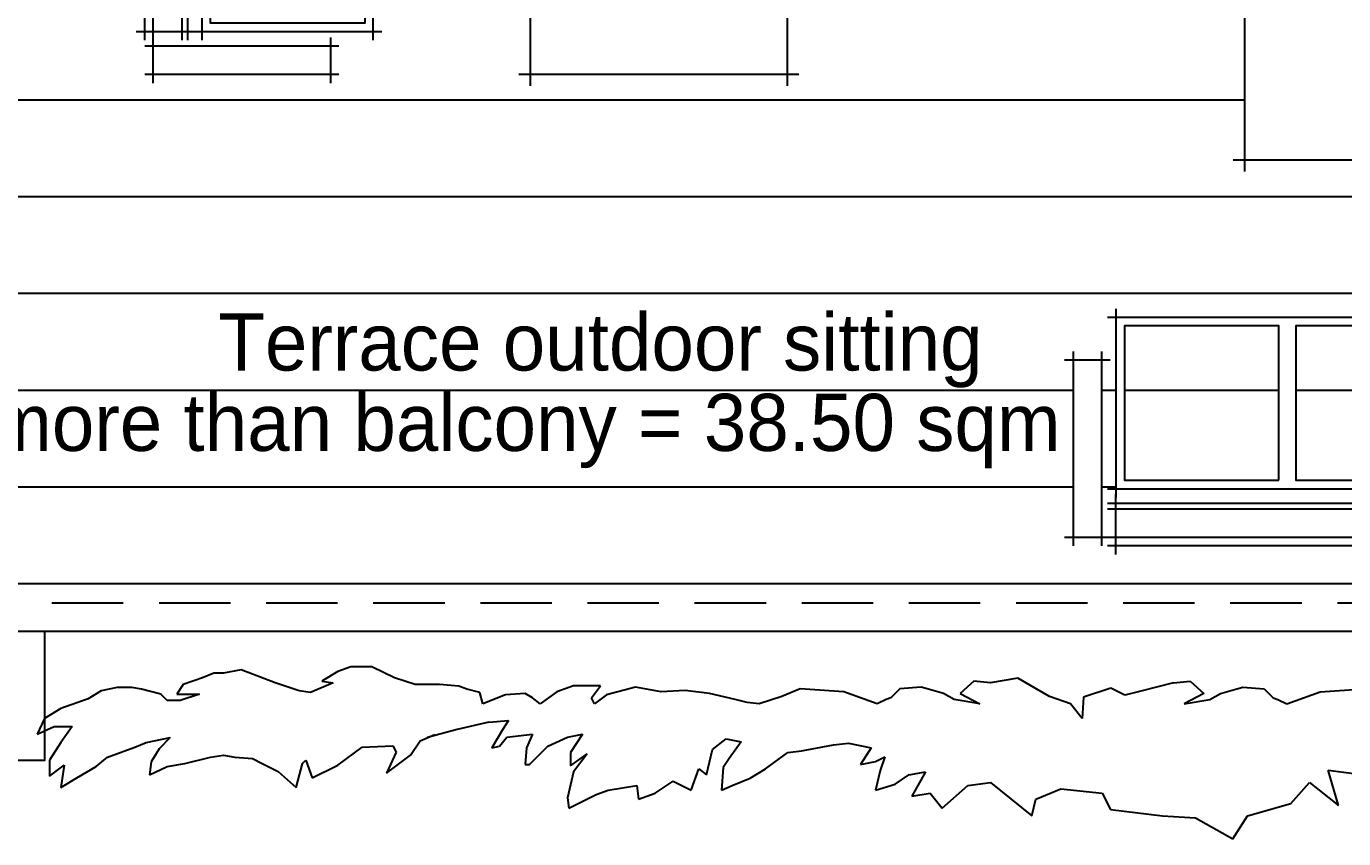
# Model space of a CAD drawing. Header units: millimetres. Extents: x 118878 to 201916, y 10986 to 20993.
# Drawn here: x 180424.5 to 180885.7, y 16280.5 to 16564.8 of the extents above; entities that cross this region are included whole.
import ezdxf

# ---------------------------------------------------------------- set-up
doc = ezdxf.new("R2010")
doc.units = ezdxf.units.MM
doc.header["$LTSCALE"] = 100
doc.linetypes.add('DASHED2', pattern=[0.375, 0.25, -0.125])
for name, color, linetype in [('0-KAFSAZI', 40, 'Continuous'), ('2', 2, 'Continuous'), ('furniture faz2', 181, 'Continuous'), ('text', 201, 'Continuous'), ('TREE', 83, 'Continuous')]:
    doc.layers.add(name, color=color, linetype=linetype)
doc.styles.add('textstyle3', font='')
doc.styles.get('textstyle3').set_extended_font_data('Andalus')

# ---------------------------------------------------------------- blocks, each defined once
blk = doc.blocks.new('MZ-01')
for p, q in [((3, 20), (-43, 20)), ((-40, 23), (-40, -23)), ((0, -23), (0, 23)), ((-43, -20), (3, -20))]:
    blk.add_line(p, q)
blk.add_lwpolyline([(-30, -10), (-10, -10), (-10, 10), (-30, 10)], close=True)
blk = doc.blocks.new('MIZ-90X90')
for p, q in [((-45, -4), (-45, 94)), ((45, -4), (45, 94)), ((49, 90), (-49, 90)), ((-49, 0), (49, 0))]:
    blk.add_line(p, q)
blk = doc.blocks.new('new-mobl-3')
for p, q in [((-183, 0), (3, 0)), ((-180, -63), (-180, 3)), ((0, 3), (0, -63)), ((-195, -12), (-195, -80)), ((-185, -80), (-185, -12)), ((5, -80), (5, -12)), ((15, -12), (15, -80)), ((-182, -15), (-198, -15)), ((2, -15), (18, -15)), ((3, -60), (-183, -60)), ((-180, -83), (-180, -62)), ((0, -83), (0, -62)), ((3, -65), (-183, -65)), ((3, -67), (-183, -67)), ((-198, -77), (18, -77)), ((-183, -80), (3, -80))]:
    blk.add_line(p, q)
for points in [[(-123, -57), (-123, -3), (-177, -3), (-177, -57)], [(-117, -57), (-117, -3), (-63, -3), (-63, -57)], [(-57, -57), (-57, -3), (-3, -3), (-3, -57)]]:
    blk.add_lwpolyline(points, close=True)
blk = doc.blocks.new('new-mobl-02')
for p, q in [((-123, 0), (3, 0)), ((-120, -63), (-120, 3)), ((0, 3), (0, -63)), ((-135, -12), (-135, -80)), ((-125, -80), (-125, -12)), ((5, -80), (5, -12)), ((15, -12), (15, -80)), ((-122, -15), (-138, -15)), ((2, -15), (18, -15)), ((3, -60), (-123, -60)), ((-120, -83), (-120, -62)), ((0, -83), (0, -62)), ((3, -65), (-123, -65)), ((3, -67), (-123, -67)), ((-138, -77), (18, -77)), ((-123, -80), (3, -80))]:
    blk.add_line(p, q)
for points in [[(-63, -57), (-63, -3), (-117, -3), (-117, -57)], [(-57, -57), (-57, -3), (-3, -3), (-3, -57)]]:
    blk.add_lwpolyline(points, close=True)
blk = doc.blocks.new('new family set')
at = {"xscale": -1}
for name, p, rotation in [('new-mobl-02', (-55, -45), 180), ('new-mobl-3', (-45, -235), 90), ('MIZ-90X90', (-190, -145), 269.9999999999445)]:
    blk.add_blockref(name, p, dxfattribs=dict(at, rotation=rotation))
at = {"rotation": 90}
blk.add_blockref('MZ-01', (-15, 5), dxfattribs=at)
blk = doc.blocks.new('P____________1')
at = {"color": 0, "linetype": 'Continuous'}
for p, q in [((-1.4225, 0.0657), (-1.4538, 0.0553)), ((-1.4043, 0.0735), (-1.4225, 0.0657)), ((-1.3886, 0.0735), (-1.4043, 0.0735)), ((-1.3599, 0.0787), (-1.3886, 0.0735)), ((-1.3052, 0.0579), (-1.3599, 0.0787)), ((-1.2035, 0.0761), (-1.2296, 0.0605)), ((-1.1826, 0.084), (-1.2035, 0.0761)), ((-1.1487, 0.084), (-1.1826, 0.084)), ((-1.1122, 0.0657), (-1.1487, 0.084)), ((-1.0784, 0.0553), (-1.1122, 0.0657)), ((-0.104, 0.0652), (-0.148, 0.0579)), ((-0.0527, 0.0359), (-0.104, 0.0652)), ((-1.5868, 0.0448), (-1.6076, 0.0318)), ((-1.5607, 0.0501), (-1.5868, 0.0448)), ((-1.5372, 0.0501), (-1.5607, 0.0501)), ((-1.5216, 0.0475), (-1.5372, 0.0501)), ((-1.4903, 0.0396), (-1.5216, 0.0475)), ((-1.4538, 0.0553), (-1.4642, 0.0396)), ((-1.2661, 0.0448), (-1.3052, 0.0579)), ((-1.2478, 0.0422), (-1.2661, 0.0448)), ((-1.2113, 0.0579), (-1.2478, 0.0422)), ((-1.2296, 0.0605), (-1.2113, 0.0579)), ((-1.0392, 0.0553), (-1.0784, 0.0553)), ((-1.008, 0.0527), (-1.0392, 0.0553)), ((-0.9949, 0.0475), (-1.008, 0.0527)), ((-0.9741, 0.0422), (-0.9949, 0.0475)), ((-0.8496, 0.0432), (-0.8765, 0.0237)), ((-0.8227, 0.053), (-0.8496, 0.0432)), ((-0.7787, 0.053), (-0.8227, 0.053)), ((-0.7933, 0.0334), (-0.7787, 0.053)), ((-0.7225, 0.0506), (-0.7689, 0.0383)), ((-0.6809, 0.0432), (-0.7225, 0.0506)), ((-0.6418, 0.0457), (-0.6809, 0.0432)), ((-0.6027, 0.0408), (-0.6418, 0.0457)), ((-0.456, 0.0481), (-0.4853, 0.0359)), ((-0.3851, 0.0432), (-0.456, 0.0481)), ((-0.3313, 0.0237), (-0.3851, 0.0432)), ((-0.2947, 0.0481), (-0.3093, 0.0334)), ((-0.2604, 0.0506), (-0.2947, 0.0481)), ((-0.2507, 0.0481), (-0.2604, 0.0506)), ((-0.2238, 0.0408), (-0.2507, 0.0481)), ((-0.1749, 0.0603), (-0.1969, 0.0408)), ((-0.148, 0.0579), (-0.1749, 0.0603)), ((0.0464, 0.049), (0.0023, 0.0347)), ((0.0695, 0.038), (0.0464, 0.049)), ((0.0949, 0.0446), (0.0695, 0.038)), ((0.148, 0.0579), (0.0949, 0.0446)), ((0.148, 0.0579), (0.1749, 0.0603)), ((0.1749, 0.0603), (0.1969, 0.0408)), ((0.2238, 0.0408), (0.2507, 0.0481)), ((0.2507, 0.0481), (0.2604, 0.0506)), ((0.2604, 0.0506), (0.2947, 0.0481)), ((0.2947, 0.0481), (0.3093, 0.0334)), ((0.3313, 0.0237), (0.3851, 0.0432)), ((0.3851, 0.0432), (0.456, 0.0481)), ((-1.6076, 0.0318), (-1.652, 0.0162)), ((-1.4799, 0.0292), (-1.4903, 0.0396)), ((-1.459, 0.0292), (-1.4799, 0.0292)), ((-1.4642, 0.0396), (-1.4277, 0.0396)), ((-1.4277, 0.0396), (-1.459, 0.0292)), ((-0.9693, 0.0237), (-0.9741, 0.0422)), ((-0.9327, 0.0383), (-0.9693, 0.0237)), ((-0.9009, 0.0408), (-0.9327, 0.0383)), ((-0.8887, 0.0334), (-0.9009, 0.0408)), ((-0.8765, 0.0237), (-0.8887, 0.0334)), ((-0.7885, 0.0237), (-0.7933, 0.0334)), ((-0.7689, 0.0383), (-0.7885, 0.0237)), ((-0.5611, 0.031), (-0.6027, 0.0408)), ((-0.5416, 0.0261), (-0.5611, 0.031)), ((-0.522, 0.0237), (-0.5416, 0.0261)), ((-0.4853, 0.0359), (-0.522, 0.0237)), ((-0.3167, 0.031), (-0.3313, 0.0237)), ((-0.3093, 0.0334), (-0.3167, 0.031)), ((-0.2067, 0.031), (-0.2238, 0.0408)), ((-0.1651, 0.0237), (-0.2067, 0.031)), ((-0.1969, 0.0408), (-0.1651, 0.0237)), ((-0.0184, 0.0237), (-0.0527, 0.0359)), ((0, 0), (-0.0184, 0.0237)), ((0.0023, 0.0347), (0, 0)), ((0.1969, 0.0408), (0.1651, 0.0237)), ((0.1651, 0.0237), (0.2067, 0.031)), ((0.2067, 0.031), (0.2238, 0.0408)), ((0.3093, 0.0334), (0.3167, 0.031)), ((0.3167, 0.031), (0.3313, 0.0237)), ((-1.678, 0), (-1.69, -0.025)), ((-1.652, 0.0162), (-1.678, 0)), ((-1.69, -0.025), (-1.6624, -0.0125)), ((-1.6624, -0.0125), (-1.6337, -0.0125)), ((-1.6337, -0.0125), (-1.652, -0.0386)), ((-1.0106, -0.0177), (-1.0588, -0.0308)), ((-0.9596, -0.0057), (-1.0106, -0.0177)), ((-0.9596, -0.0057), (-0.9278, -0.0032)), ((-0.9376, -0.0179), (-0.9547, -0.0472)), ((-0.9278, -0.0032), (-0.9376, -0.0179)), ((-1.652, -0.0386), (-1.6702, -0.0673)), ((-1.532, -0.0464), (-1.5138, -0.0386)), ((-1.5138, -0.0386), (-1.4747, -0.0308)), ((-1.4747, -0.0308), (-1.4929, -0.049)), ((-1.0862, -0.0594), (-1.0705, -0.036)), ((-1.0705, -0.036), (-1.0471, -0.0255)), ((-0.9425, -0.0448), (-0.9302, -0.0301)), ((-0.9302, -0.0301), (-0.8887, -0.0252)), ((-0.8887, -0.0252), (-0.8985, -0.0472)), ((-0.8642, -0.0448), (-0.8325, -0.0301)), ((-0.8325, -0.0301), (-0.808, -0.0252)), ((-0.808, -0.0252), (-0.8276, -0.0546)), ((-0.5978, -0.0497), (-0.5758, -0.0326)), ((-0.5758, -0.0326), (-0.5513, -0.0374)), ((-0.5513, -0.0374), (-0.5709, -0.0643)), ((-0.4536, -0.0521), (-0.4022, -0.0423)), ((-0.4022, -0.0423), (-0.3778, -0.0399)), ((-0.3778, -0.0399), (-0.3411, -0.0472)), ((-1.5946, -0.0777), (-1.5763, -0.0621)), ((-1.5763, -0.0621), (-1.532, -0.0464)), ((-1.4929, -0.049), (-1.5059, -0.0699)), ((-1.4512, -0.0725), (-1.4095, -0.0621)), ((-1.4095, -0.0621), (-1.3886, -0.0594)), ((-1.3886, -0.0594), (-1.3704, -0.0621)), ((-1.3704, -0.0621), (-1.3417, -0.0647)), ((-1.2035, -0.0751), (-1.1644, -0.0464)), ((-1.1644, -0.0464), (-1.1149, -0.0438)), ((-1.1096, -0.0542), (-1.1253, -0.0881)), ((-1.1253, -0.0881), (-1.0862, -0.0594)), ((-1.1149, -0.0438), (-1.1096, -0.0542)), ((-0.9547, -0.0472), (-0.9425, -0.0448)), ((-0.8985, -0.0472), (-0.9009, -0.0741)), ((-0.8936, -0.0741), (-0.8642, -0.0448)), ((-0.8276, -0.0546), (-0.8276, -0.0766)), ((-0.8276, -0.0766), (-0.8007, -0.057)), ((-0.8007, -0.057), (-0.8227, -0.0863)), ((-0.6076, -0.0912), (-0.5978, -0.0497)), ((-0.5122, -0.0814), (-0.4756, -0.0546)), ((-0.4756, -0.0546), (-0.4536, -0.0521)), ((-0.3411, -0.0472), (-0.3582, -0.0741)), ((-0.3338, -0.0692), (-0.3191, -0.0619)), ((-0.3191, -0.0619), (-0.3264, -0.0839)), ((-1.6702, -0.0673), (-1.6702, -0.0933)), ((-1.6702, -0.0933), (-1.6467, -0.0751)), ((-1.6467, -0.0751), (-1.652, -0.1116)), ((-1.6259, -0.0959), (-1.5946, -0.0777)), ((-1.5059, -0.0699), (-1.5086, -0.0907)), ((-1.5086, -0.0907), (-1.4799, -0.0777)), ((-1.4799, -0.0777), (-1.4512, -0.0725)), ((-1.3417, -0.0647), (-1.326, -0.0725)), ((-1.326, -0.0725), (-1.3, -0.0855)), ((-1.2687, -0.1012), (-1.2609, -0.0725)), ((-1.2609, -0.0725), (-1.2556, -0.0673)), ((-1.2556, -0.0673), (-1.2452, -0.0959)), ((-1.2452, -0.0959), (-1.2035, -0.0751)), ((-0.9009, -0.0741), (-0.8936, -0.0741)), ((-0.632, -0.1157), (-0.6198, -0.0814)), ((-0.6198, -0.0814), (-0.6076, -0.0912)), ((-0.5807, -0.079), (-0.5831, -0.1157)), ((-0.5709, -0.0643), (-0.5807, -0.079)), ((-0.5367, -0.0961), (-0.5122, -0.0814)), ((-0.3582, -0.0741), (-0.3338, -0.0692)), ((-0.3264, -0.0839), (-0.3338, -0.1157)), ((0.415, -0.1405), (0.3983, -0.0835)), ((0.3983, -0.0835), (0.4519, -0.0902)), ((-1.652, -0.1116), (-1.6259, -0.0959)), ((-1.3, -0.0855), (-1.2713, -0.1116)), ((-1.2713, -0.1116), (-1.2687, -0.1012)), ((-0.8227, -0.0863), (-0.8325, -0.1279)), ((-0.6907, -0.1206), (-0.6613, -0.101)), ((-0.6613, -0.101), (-0.632, -0.1157)), ((-0.566, -0.1083), (-0.5367, -0.0961)), ((-0.3338, -0.1157), (-0.302, -0.1059)), ((-0.302, -0.1059), (-0.28, -0.0912)), ((-0.28, -0.0912), (-0.2531, -0.0863)), ((-0.2531, -0.0863), (-0.2751, -0.1254)), ((-0.1847, -0.1083), (-0.148, -0.1034)), ((-0.148, -0.1034), (-0.0812, -0.1573)), ((0.3379, -0.1372), (0.3681, -0.1036)), ((0.3681, -0.1036), (0.415, -0.1405)), ((-0.83, -0.145), (-0.786, -0.123)), ((-0.786, -0.123), (-0.7665, -0.1157)), ((-0.7665, -0.1157), (-0.72, -0.1083)), ((-0.72, -0.1083), (-0.7176, -0.1303)), ((-0.7176, -0.1303), (-0.6907, -0.1206)), ((-0.5831, -0.1157), (-0.566, -0.1083)), ((-0.2751, -0.1254), (-0.2458, -0.1206)), ((-0.2458, -0.1206), (-0.2262, -0.145)), ((-0.2262, -0.145), (-0.1847, -0.1083)), ((-0.0745, -0.1305), (-0.0342, -0.1137)), ((-0.0342, -0.1137), (0.0328, -0.1204)), ((0.0328, -0.1204), (0.0462, -0.1472)), ((-0.8325, -0.1279), (-0.83, -0.145)), ((-0.0812, -0.1573), (-0.0745, -0.1305)), ((0.0462, -0.1472), (0.1301, -0.1573)), ((0.2675, -0.1573), (0.3379, -0.1372)), ((0.1301, -0.1573), (0.1837, -0.1606)), ((0.1837, -0.1606), (0.2441, -0.1942)), ((0.2441, -0.1942), (0.2675, -0.1573))]:
    blk.add_line(p, q, dxfattribs=at)

msp = doc.modelspace()

# ---------------------------------------------------------------- hatches: boundary and pattern name
at = {"layer": '0-KAFSAZI', "transparency": 33554687}
h = msp.add_hatch(dxfattribs=at)
h.set_pattern_fill('ANSI31', color=256, scale=10.6667, angle=315, style=0, pattern_type=0)
h.set_pattern_definition([(360, (180150.98, 16572.966), (2e-14, 33.8668), [])])
h.paths.add_polyline_path([(181095.98, 17012.97), (180844.98, 17010.47), (180844.98, 16860.47), (180880.98, 16862.97), (180880.98, 16802.97), (180820.98, 16802.97), (180820.98, 16813.97), (180430.98, 16813.97), (180430.98, 16802.97), (180424.98, 16802.97), (180424.98, 16598.97), (179860.98, 16598.97), (179860.98, 16572.97), (180150.98, 16572.97), (180150.98, 16362.97), (181095.98, 16362.97)], flags=0)
h.paths.add_polyline_path([(180940.98, 16607.97), (180940.98, 16517.97), (180850.98, 16517.97), (180850.98, 16607.97)], flags=0)
h.paths.add_polyline_path([(180740.98, 16707.97), (180740.98, 16769.97), (180735.98, 16769.97), (180735.98, 16754.97), (180735.98, 16692.97), (180555.98, 16692.97), (180555.98, 16755.97), (180555.98, 16769.97), (180550.98, 16769.97), (180550.98, 16707.97), (180540.98, 16707.97), (180540.98, 16769.97), (180555.98, 16769.97), (180555.98, 16772.97), (180735.98, 16772.97), (180735.98, 16769.97), (180750.98, 16769.97), (180750.98, 16707.97)], flags=0)
h.paths.add_polyline_path([(181058.98, 16592.97), (181072.98, 16592.97), (181072.98, 16597.97), (181010.98, 16597.97), (181010.98, 16607.97), (181072.98, 16607.97), (181072.98, 16592.97), (181075.98, 16592.97), (181075.98, 16472.97), (181072.98, 16472.97), (181072.98, 16457.97), (181010.98, 16457.97), (181010.98, 16467.97), (181072.98, 16467.97), (181072.98, 16472.97), (181057.98, 16472.97), (180995.98, 16472.97), (180995.98, 16592.97)], flags=0)
h.paths.add_polyline_path([(180998.98, 16589.97), (181052.98, 16589.97), (181052.98, 16535.97), (180998.98, 16535.97)], flags=0)
h.paths.add_polyline_path([(180732.98, 16695.97), (180678.98, 16695.97), (180678.98, 16749.97), (180732.98, 16749.97)], flags=0)
h.paths.add_polyline_path([(180998.98, 16529.97), (181052.98, 16529.97), (181052.98, 16475.97), (180998.98, 16475.97)], flags=0)
h.paths.add_polyline_path([(180690.98, 16637.97), (180690.98, 16547.97), (180600.98, 16547.97), (180600.98, 16637.97)], flags=0)
h.paths.add_polyline_path([(180672.98, 16695.97), (180618.98, 16695.97), (180618.98, 16749.97), (180672.98, 16749.97)], flags=0)
h.paths.add_polyline_path([(180985.98, 16462.97), (180985.98, 16399.97), (180985.98, 16385.97), (180990.98, 16385.97), (180990.98, 16447.97), (181000.98, 16447.97), (181000.98, 16385.97), (180985.98, 16385.97), (180985.98, 16382.97), (180805.98, 16382.97), (180805.98, 16385.97), (180790.98, 16385.97), (180790.98, 16447.97), (180800.98, 16447.97), (180800.98, 16385.97), (180805.98, 16385.97), (180805.98, 16400.97), (180805.98, 16462.97)], flags=0)
h.paths.add_polyline_path([(180922.98, 16459.97), (180922.98, 16405.97), (180868.98, 16405.97), (180868.98, 16459.97)], flags=0)
h.paths.add_polyline_path([(180862.98, 16459.97), (180862.98, 16405.97), (180808.98, 16405.97), (180808.98, 16459.97)], flags=0)
h.paths.add_polyline_path([(180928.98, 16459.97), (180982.98, 16459.97), (180982.98, 16405.97), (180928.98, 16405.97)], flags=0)
h.paths.add_polyline_path([(181005.98, 16452.97), (181045.98, 16452.97), (181045.98, 16412.97), (181005.98, 16412.97)], flags=0)
h.paths.add_polyline_path([(181015.98, 16442.97), (181035.98, 16442.97), (181035.98, 16422.97), (181015.98, 16422.97)], flags=0)
h.paths.add_polyline_path([(180612.98, 16695.97), (180558.98, 16695.97), (180558.98, 16749.97), (180612.98, 16749.97)], flags=0)
h.paths.add_polyline_path([(180545.98, 16682.97), (180545.98, 16562.97), (180482.98, 16562.97), (180468.98, 16562.97), (180468.98, 16557.97), (180530.98, 16557.97), (180530.98, 16547.97), (180468.98, 16547.97), (180468.98, 16562.97), (180465.98, 16562.97), (180465.98, 16682.97), (180468.98, 16682.97), (180468.98, 16697.97), (180530.98, 16697.97), (180530.98, 16687.97), (180468.98, 16687.97), (180468.98, 16682.97), (180483.98, 16682.97)], flags=0)
h.paths.add_polyline_path([(180542.98, 16679.97), (180542.98, 16625.97), (180488.98, 16625.97), (180488.98, 16679.97)], flags=0)
h.paths.add_polyline_path([(180495.98, 16702.97), (180495.98, 16742.97), (180535.98, 16742.97), (180535.98, 16702.97)], flags=0)
h.paths.add_polyline_path([(180542.98, 16619.97), (180542.98, 16565.97), (180488.98, 16565.97), (180488.98, 16619.97)], flags=0)
h.paths.add_polyline_path([(180525.98, 16712.97), (180505.98, 16712.97), (180505.98, 16732.97), (180525.98, 16732.97)], flags=0)

# ---------------------------------------------------------------- linework, layer by layer
at = {"layer": '2'}
for points in [[(180880.98, 17022.97), (181105.98, 17022.97), (181105.98, 16352.97), (180140.98, 16352.97), (180140.98, 16562.97), (179795.98, 16562.97)], [(180140.98, 16512.97), (180095.98, 16512.97), (180095.98, 16307.97), (180430.98, 16307.97), (180430.98, 16352.97)]]:
    msp.add_lwpolyline(points, dxfattribs=at)
at = {"layer": '2', "linetype": 'DASHED2'}
msp.add_lwpolyline([(180880.98, 17012.97), (181095.98, 17012.97), (181095.98, 16362.97), (180150.98, 16362.97), (180150.98, 16572.97), (179860.98, 16572.97)], dxfattribs=at)

# ---------------------------------------------------------------- block references
at = {"layer": 'furniture faz2'}
for p, rotation in [((180500.98, 16737.97), 90), ((181040.98, 16417.97), 269.9999999999999)]:
    msp.add_blockref('new family set', p, dxfattribs=dict(at, rotation=rotation))
at = {"layer": 'TREE', "color": 104, "xscale": 216.4083533682317, "yscale": 216.4083533682317, "zscale": 216.4083533682317}
msp.add_blockref('P____________1', (180794.08, 16322.52), dxfattribs=at)

# ---------------------------------------------------------------- texts
at = {"layer": 'text', "style": 'textstyle3'}
for s, p in [('Terrace outdoor sitting', (180491.72, 16444.35)), ('Net terrace area more than balcony = 38.50 sqm', (180210.51, 16416.21))]:
    msp.add_text(s, height=20, dxfattribs=at).set_placement(p)

doc.saveas('drawing.dxf')
